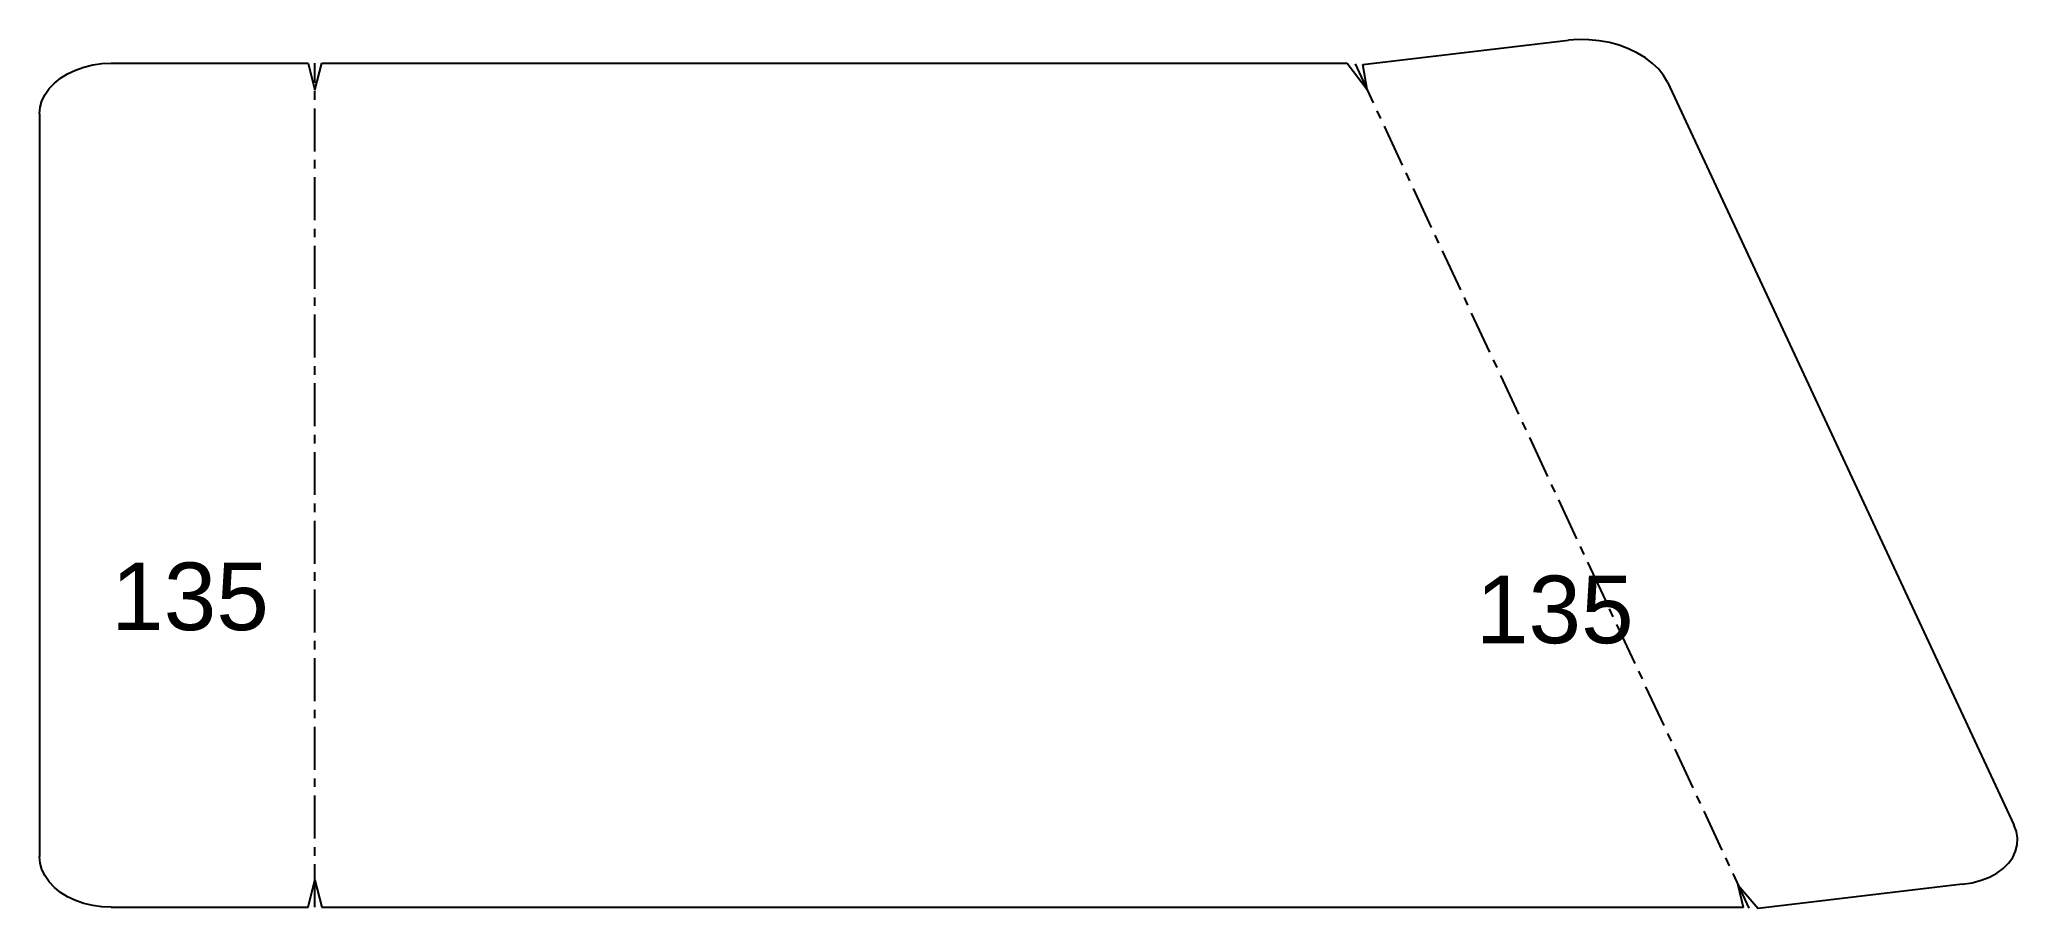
# Model space of a CAD drawing. Extents: x -61 to 524, y 76 to 333.
import ezdxf

# ---------------------------------------------------------------- set-up
doc = ezdxf.new("R2010")
doc.units = 0
doc.linetypes.add('CENTERX2', pattern=[20.32, 12.7, -2.54, 2.54, -2.54])
doc.layers.get('0').update_dxf_attribs({"linetype": 'CONTINUOUS'})
doc.layers.add('CONTORNO', color=7, linetype='CONTINUOUS')
doc.styles.add('STILE1', font='sanss___.ttf', dxfattribs={"height": 100})

msp = doc.modelspace()

# ---------------------------------------------------------------- linework, layer by layer
at = {"color": 7, "linetype": 'CONTINUOUS'}
for p, q in [((330.38, 325.58), (391.21, 332.78)), ((-39.47, 325.99), (18.71, 325.99)), ((22.71, 325.99), (325.78, 325.99)), ((420.39, 320.4), (522.79, 100.8)), ((-60.68, 310.99), (-60.68, 91.39)), ((507.61, 83.18), (447.19, 76.02)), ((-39.47, 76.39), (18.71, 76.39)), ((22.71, 76.39), (442.64, 76.39)), ((442.64, 76.39), (442.87, 76.36))]:
    msp.add_line(p, q, dxfattribs=at)
for p, q in [((18.71, 325.99), (20.71, 317.99)), ((20.71, 317.99), (22.71, 325.99)), ((325.78, 325.99), (331.63, 318.17)), ((331.63, 318.17), (330.38, 325.58)), ((18.71, 76.39), (20.71, 84.39)), ((20.71, 84.39), (22.71, 76.39)), ((441.35, 82.88), (447.19, 76.02)), ((442.87, 76.36), (441.35, 82.88))]:
    msp.add_line(p, q)
at = {"color": 7, "linetype": 'CENTERX2'}
for p, q in [((20.71, 76.39), (20.71, 325.99)), ((328.09, 325.76), (444.48, 76.16))]:
    msp.add_line(p, q, dxfattribs=at)
at = {"color": 7, "linetype": 'CONTINUOUS', "flags": 128}
for points in [[(420.39, 320.4), (419.29, 322.34), (417.83, 324.2), (416.03, 325.94), (413.92, 327.55), (411.55, 328.99), (408.95, 330.24), (406.16, 331.28), (403.24, 332.08), (400.24, 332.64), (397.19, 332.94), (394.17, 332.99), (391.21, 332.78)], [(-60.68, 310.99), (-60.5, 312.95), (-59.96, 314.87), (-59.07, 316.73), (-57.84, 318.49), (-56.3, 320.12), (-54.47, 321.6), (-52.38, 322.89), (-50.07, 323.98), (-47.59, 324.85), (-44.96, 325.48), (-42.24, 325.86), (-39.47, 325.99)], [(507.61, 83.18), (510.44, 83.65), (513.11, 84.37), (515.56, 85.32), (517.76, 86.5), (519.66, 87.87), (521.24, 89.43), (522.47, 91.13), (523.32, 92.95), (523.78, 94.86), (523.85, 96.83), (523.52, 98.82), (522.79, 100.8)], [(-39.47, 76.39), (-42.24, 76.52), (-44.96, 76.9), (-47.59, 77.53), (-50.07, 78.4), (-52.38, 79.49), (-54.47, 80.78), (-56.3, 82.26), (-57.84, 83.89), (-59.07, 85.65), (-59.96, 87.51), (-60.5, 89.43), (-60.68, 91.39)]]:
    msp.add_lwpolyline(points, dxfattribs=at)

# ---------------------------------------------------------------- texts
at = {"layer": 'CONTORNO', "linetype": 'CONTINUOUS', "style": 'STILE1'}
for p in [(-39.52, 158.33), (363.81, 154.46)]:
    msp.add_text('135', height=20, dxfattribs=at).set_placement(p)

doc.saveas('drawing.dxf')
